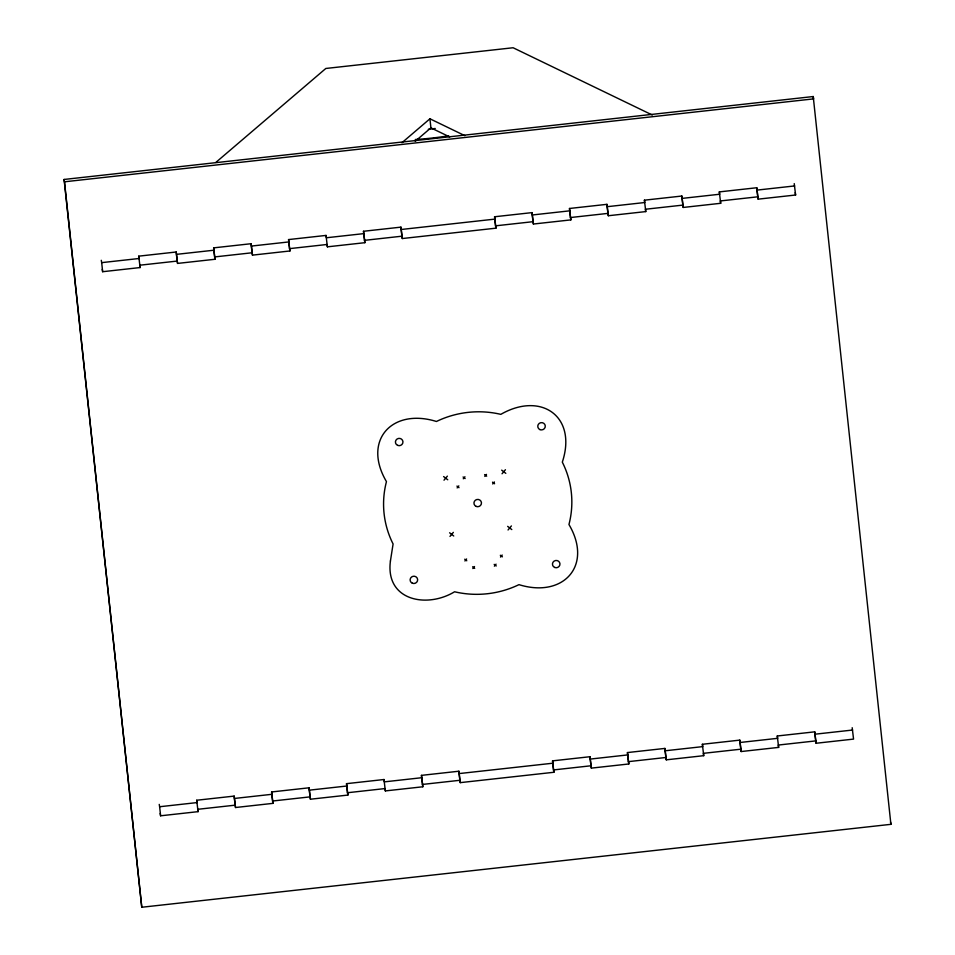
<?xml version="1.0" encoding="UTF-8"?>
<svg xmlns="http://www.w3.org/2000/svg" width="955" height="955" viewBox="0 0 955 955"><rect width="100%" height="100%" fill="white"/><g stroke="black" fill="none" stroke-linecap="round" stroke-linejoin="round"><path stroke-width="1.43" d="M444.003 480.186L447.358 476.139M463.271 478.789L464.954 476.76M457.135 487.91L458.818 485.88M484.806 476.402L486.489 474.384M492.72 483.97L494.404 481.953M449.984 536.412L453.35 532.365M502.055 473.764L505.422 469.717M464.93 560.991L466.601 558.973M472.832 568.559L474.516 566.542M508.048 529.977L511.403 525.942M500.504 557.063L502.187 555.034M494.368 566.172L496.051 564.154M215.818 162.446L325.822 68.474L513.098 47.75L652.325 115.03M401.96 142.701L429.941 118.79L464.858 135.67M415.234 141.245L430.908 127.863L429.941 118.79M64.092 179.456L813.23 96.539L813.636 98.878L64.498 181.796L64.092 179.456L141.77 907.25L890.908 824.332L813.23 96.539M102.245 269.37L102.651 271.709L140.11 267.555L138.738 256.155L176.198 252.001L177.57 263.413L215.018 259.271L213.657 247.858L251.105 243.716L252.478 255.128L289.938 250.974L288.565 239.574L326.025 235.419L326.431 237.759L363.879 233.617L364.846 242.689L327.398 246.832L326.992 244.492L289.532 248.634L288.565 239.574M364.846 242.689L363.485 231.277L400.933 227.135L402.306 238.535L495.943 228.173L494.583 216.761L532.031 212.619L533.403 224.031L570.863 219.889L569.49 208.476L606.95 204.334L608.323 215.735L645.771 211.592L644.41 200.18L681.858 196.038L683.231 207.45L720.691 203.296L719.318 191.895L756.778 187.741L758.151 199.153L795.599 195.011L794.238 183.599M101.278 260.297L101.684 262.637L139.144 258.495L138.738 256.155M176.603 254.34L214.051 250.198M251.511 246.056L288.971 241.913M401.339 229.475L494.988 219.101M532.436 214.959L569.896 210.816M607.356 206.674L644.816 202.52L644.41 200.18M682.264 198.377L719.724 194.235L719.318 191.895M757.184 190.081L794.632 185.939M177.57 263.413L177.164 261.073L139.705 265.215L140.11 267.555M213.657 247.858L214.624 256.931L252.072 252.777L252.478 255.128M364.452 240.35L401.9 236.195L402.306 238.535M494.583 216.761L495.55 225.834L532.997 221.691L533.403 224.031M569.49 208.476L570.457 217.537L607.917 213.395L608.323 215.735M683.231 207.45L682.825 205.11L645.377 209.252L645.771 211.592M758.151 199.153L757.745 196.814L720.285 200.956L720.691 203.296M160.201 813.457L160.607 815.797L198.067 811.654L196.694 800.242L234.154 796.1L235.527 807.512L272.975 803.358L271.614 791.958L309.062 787.803L310.435 799.216L347.895 795.073L346.522 783.661L383.982 779.519L384.388 781.859L421.835 777.704L422.802 786.777L385.354 790.919L384.949 788.579L347.489 792.734L346.522 783.661M422.802 786.777L421.442 775.365L458.889 771.222L460.262 782.634L553.9 772.273L552.539 760.86L589.987 756.718L591.36 768.118L628.82 763.976L627.447 752.564L664.907 748.422L666.28 759.834L703.728 755.68L702.367 744.279L739.815 740.125L741.187 751.537L778.647 747.395L777.275 735.983L814.734 731.84L816.107 743.253L853.555 739.098L852.194 727.698M159.234 804.385L159.64 806.736L197.1 802.582L196.694 800.242M234.56 798.44L272.02 794.297M309.468 790.143L346.928 786.001M459.295 773.562L552.945 763.2M590.393 759.058L627.853 754.904M665.313 750.761L702.773 746.619L702.367 744.279M740.221 742.465L777.68 738.322L777.275 735.983M815.14 734.18L852.588 730.038M235.527 807.512L235.121 805.172L197.661 809.315L198.067 811.654M271.614 791.958L272.581 801.018L310.029 796.876L310.435 799.216M422.408 784.437L459.856 780.295L460.262 782.634M552.539 760.86L553.506 769.933L590.954 765.779L591.36 768.118M627.447 752.564L628.414 761.636L665.874 757.494L666.28 759.834M741.187 751.537L740.782 749.198L703.334 753.34L703.728 755.68M816.107 743.253L815.701 740.901L778.241 745.055L778.647 747.395M430.908 127.863L449.71 136.947M501.673 470.135L505.804 473.346M484.615 474.587L486.68 476.199M492.529 482.156L494.595 483.755M463.08 476.975L465.145 478.574M456.944 486.095L459.009 487.695M443.609 476.557L447.74 479.768M507.654 526.36L511.796 529.571M500.313 555.249L502.378 556.849M494.177 564.369L496.242 565.969M449.602 532.783L453.732 535.994M464.727 559.188L466.792 560.788M472.641 566.745L474.707 568.356M795.205 192.671L795.599 195.011M890.502 821.992L890.908 824.332M570.457 217.537L570.863 219.889M628.414 761.636L628.82 763.976M495.55 225.834L495.943 228.173M553.506 769.933L553.9 772.273M363.485 231.277L363.879 233.617M421.442 775.365L421.835 777.704M289.532 248.634L289.938 250.974M347.489 792.734L347.895 795.073M214.624 256.931L215.018 259.271M272.581 801.018L272.975 803.358M756.778 187.741L757.745 196.814M814.734 731.84L815.701 740.901M681.858 196.038L682.825 205.11M739.815 740.125L740.782 749.198M606.95 204.334L607.917 213.395M664.907 748.422L665.874 757.494M532.031 212.619L532.997 221.691M589.987 756.718L590.954 765.779M400.933 227.135L401.9 236.195M458.889 771.222L459.856 780.295M326.025 235.419L327.398 246.832M383.982 779.519L385.354 790.919M251.105 243.716L252.072 252.777M309.062 787.803L310.029 796.876M176.198 252.001L177.164 261.073M234.154 796.1L235.121 805.172M101.684 262.637L102.651 271.709M159.64 806.736L160.607 815.797M64.498 181.796L141.77 907.25M448.707 135.813A94.223 23.708 -6.1 0 1 415.294 139.514M435.241 128.483A94.223 23.708 -6.1 0 1 428.329 129.271M390.428 560.991C385.116 600.683 426.837 608.633 454.58 591.778A94.223 91.179 -9.8 0 0 518.971 584.651C563.08 598.367 593.342 565.933 568.953 524.51A94.223 91.179 -9.8 0 0 562.316 462.148C577.429 416.368 540.996 391.287 500.826 414.351A94.223 91.179 -9.8 0 0 436.435 421.477C392.326 407.761 362.064 440.195 386.453 481.618A94.223 91.179 -9.8 0 0 393.09 543.968L390.428 560.991M554.676 567.449A3.772 3.653 -9.8 0 0 559.952 563.689A3.772 3.653 -9.8 0 0 554.007 561.17A3.772 3.653 -9.8 0 0 554.676 567.449M539.993 429.619A3.772 3.653 -9.8 0 0 545.269 425.858A3.772 3.653 -9.8 0 0 539.324 423.328A3.772 3.653 -9.8 0 0 539.993 429.619M412.333 583.207A3.772 3.653 -9.8 0 0 417.622 579.446A3.772 3.653 -9.8 0 0 411.665 576.927A3.772 3.653 -9.8 0 0 412.333 583.207M397.65 445.376A3.772 3.653 -9.8 0 0 402.938 441.604A3.772 3.653 -9.8 0 0 396.982 439.085A3.772 3.653 -9.8 0 0 397.65 445.376M476.163 506.413A3.772 3.653 -9.8 0 0 481.451 502.652A3.772 3.653 -9.8 0 0 475.495 500.134A3.772 3.653 -9.8 0 0 476.163 506.413"/></g></svg>
